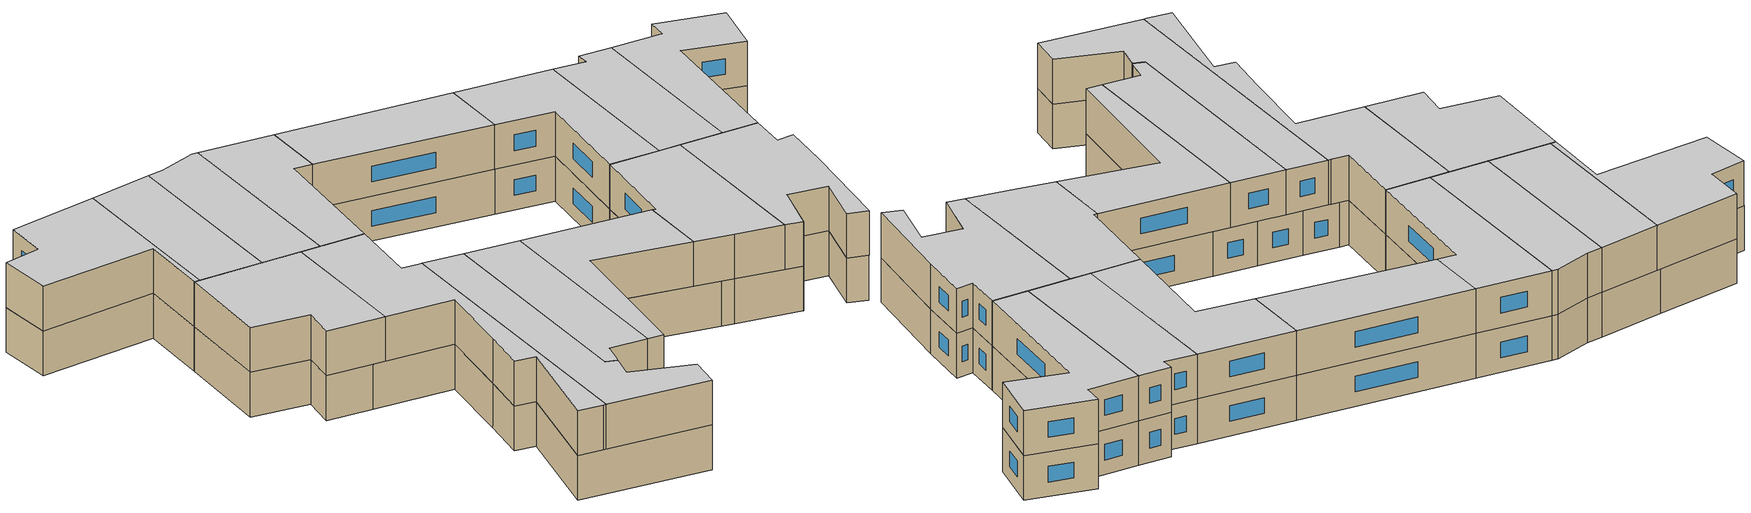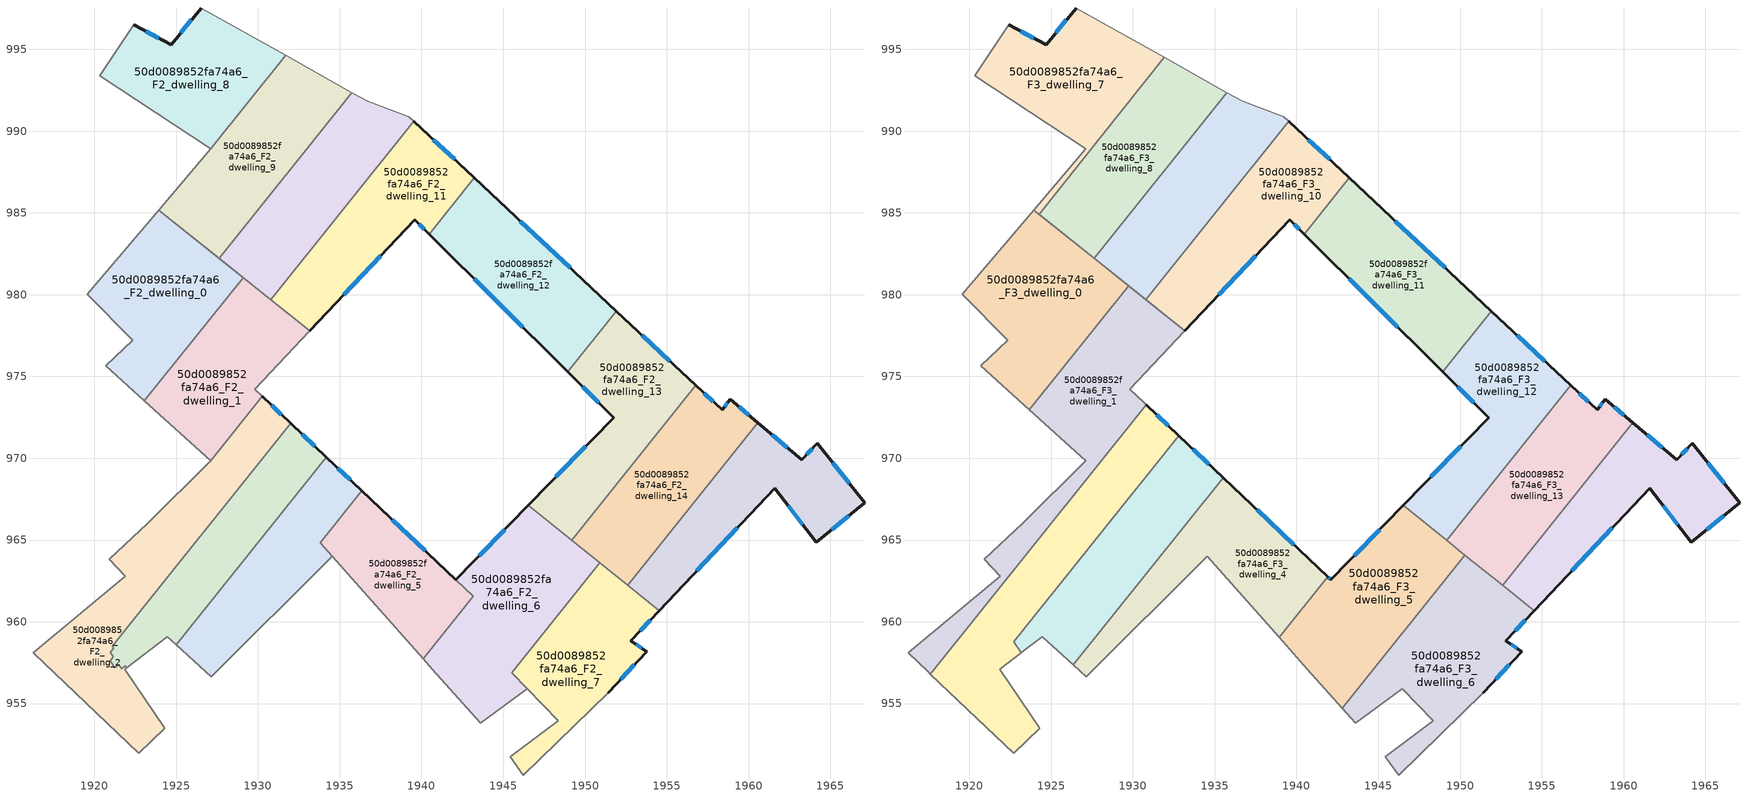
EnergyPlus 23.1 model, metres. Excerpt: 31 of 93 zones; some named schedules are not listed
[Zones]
50d0089852fa74a6_F2_dwelling_0
 floor to 50d0089852fa74a6_F1_dwelling_0 (EU_floor_Construction): 1929.1,981.05 1923.06,973.5 1920.7,975.64 1922.35,977.21 1919.58,980.02 1923.94,985.17 z6
 wall adiabatic (EU_wall_Construction): 1929.1,981.05 1923.94,985.17 1919.58,980.02 1922.35,977.21 1920.7,975.64 1923.06,973.5 z6:9
 wall to 50d0089852fa74a6_F2_dwelling_1 (EU_wall_Construction): 1923.06,973.5 1929.1,981.05 z6:9
50d0089852fa74a6_F2_dwelling_1
 floor to 50d0089852fa74a6_F1_dwelling_1 (EU_floor_Construction): 1933.18,977.79 1929.81,974.21 1930.27,973.78 1927.12,969.84 1923.06,973.5 1929.1,981.05 z6
 wall adiabatic (EU_wall_Construction): 1930.27,973.78 1929.81,974.21 1933.18,977.79 1929.1,981.05 / 1923.06,973.5 1927.12,969.84 z6:9
 wall to 50d0089852fa74a6_F2_dwelling_2 (EU_wall_Construction): 1927.12,969.84 1930.27,973.78 z6:9
 ceiling adiabatic (EU_roof_Construction): 1930.27,973.78 1929.81,974.21 1933.18,977.79 1929.73,980.55 1923.66,972.96 1927.12,969.84 z9
50d0089852fa74a6_F2_dwelling_10
 floor to 50d0089852fa74a6_F1_dwelling_10 (EU_floor_Construction): 1939.23,990.89 1939.53,990.61 1930.8,979.69 1927.64,982.22 1935.75,992.36 1936.72,991.82 z6
 wall adiabatic (EU_wall_Construction): 1939.53,990.61 1939.23,990.89 1936.72,991.82 1935.75,992.36 / 1927.64,982.22 1930.8,979.69 z6:9
 wall to 50d0089852fa74a6_F2_dwelling_11 (EU_wall_Construction): 1930.8,979.69 1939.53,990.61 z6:9
 wall to 50d0089852fa74a6_F2_dwelling_9 (EU_wall_Construction): 1935.75,992.36 1927.64,982.22 z6:9
50d0089852fa74a6_F2_dwelling_11
 floor to 50d0089852fa74a6_F1_dwelling_11 (EU_floor_Construction): 1943.22,987.15 1940.46,983.7 1939.58,984.58 1933.18,977.79 1930.8,979.69 1939.53,990.61 z6
 wall outside (EU_wall_Construction): 1943.22,987.15 1939.53,990.61 / 1933.18,977.79 1939.58,984.58 1940.46,983.7 z6:9
 wall to 50d0089852fa74a6_F2_dwelling_12 (EU_wall_Construction): 1940.46,983.7 1943.22,987.15 z6:9
 wall adiabatic (EU_wall_Construction): 1930.8,979.69 1933.18,977.79 z6:9
 window (EU_Window_Construction): 1942.02,988.27 1940.73,989.48 / 1939.87,984.29 1940.18,983.99 / 1935.26,980 1937.5,982.37 z6.98:8.02
50d0089852fa74a6_F2_dwelling_12
 floor to 50d0089852fa74a6_F1_dwelling_12 (EU_floor_Construction): 1951.92,979 1948.94,975.28 1940.46,983.7 1943.22,987.15 z6
 wall outside (EU_wall_Construction): 1940.46,983.7 1948.94,975.28 / 1951.92,979 1943.22,987.15 z6:9
 wall to 50d0089852fa74a6_F2_dwelling_13 (EU_wall_Construction): 1948.94,975.28 1951.92,979 z6:9
 window (EU_Window_Construction): 1943.22,980.96 1946.18,978.02 / 1949.09,981.65 1946.05,984.5 z6.98:8.02
50d0089852fa74a6_F2_dwelling_13
 floor to 50d0089852fa74a6_F1_dwelling_13 (EU_floor_Construction): 1956.77,974.46 1949.18,964.98 1946.52,967.11 1951.75,972.48 1948.94,975.28 1951.92,979 z6
 wall outside (EU_wall_Construction): 1956.77,974.46 1951.92,979 / 1948.94,975.28 1951.75,972.48 1946.52,967.11 z6:9
 wall to 50d0089852fa74a6_F2_dwelling_14 (EU_wall_Construction): 1949.18,964.98 1956.77,974.46 z6:9
 wall to 50d0089852fa74a6_F2_dwelling_6 (EU_wall_Construction): 1946.52,967.11 1949.18,964.98 z6:9
 window (EU_Window_Construction): 1955.19,975.94 1953.5,977.52 / 1950.05,970.73 1948.22,968.86 / 1949.85,974.37 1950.84,973.39 z6.98:8.02
50d0089852fa74a6_F2_dwelling_14
 floor to 50d0089852fa74a6_F1_dwelling_14 (EU_floor_Construction): 1958.87,973.6 1960.57,972.17 1952.62,962.23 1949.18,964.98 1956.77,974.46 1958.38,972.95 z6
 wall outside (EU_wall_Construction): 1960.57,972.17 1958.87,973.6 1958.38,972.95 1956.77,974.46 z6:9
 wall to 50d0089852fa74a6_F2_dwelling_15 (EU_wall_Construction): 1952.62,962.23 1960.57,972.17 z6:9
 wall to 50d0089852fa74a6_F2_dwelling_7 (EU_wall_Construction): 1950.9,963.6 1952.62,962.23 z6:9
 wall to 50d0089852fa74a6_F2_dwelling_6 (EU_wall_Construction): 1949.18,964.98 1950.9,963.61 z6:9
 window (EU_Window_Construction): 1958.71,973.39 1958.54,973.16 / 1960.02,972.64 1959.42,973.14 / 1957.86,973.44 1957.29,973.97 z6.98:8.02
50d0089852fa74a6_F2_dwelling_15
 floor to 50d0089852fa74a6_F1_dwelling_15 (EU_floor_Construction): 1964.2,970.91 1967.11,967.28 1964.13,964.85 1961.59,968.17 1954.55,960.69 1952.62,962.23 1960.57,972.17 1963.25,969.92 z6
 wall outside (EU_wall_Construction): 1954.55,960.69 1961.59,968.17 1964.13,964.85 1967.11,967.28 1964.2,970.91 1963.25,969.92 1960.57,972.17 z6:9
 wall to 50d0089852fa74a6_F2_dwelling_7 (EU_wall_Construction): 1952.62,962.23 1954.55,960.69 z6:9
 window (EU_Window_Construction): 1962.38,970.65 1961.44,971.44 / 1963.89,970.59 1963.56,970.24 / 1966.16,968.46 1965.14,969.73 / 1965.1,965.64 1966.14,966.49 / 1962.41,967.09 1963.3,965.93 / 1956.84,963.12 1959.3,965.74 z6.98:8.02
50d0089852fa74a6_F2_dwelling_2
 floor to 50d0089852fa74a6_F1_dwelling_2 (EU_floor_Construction): 1932,972.13 1921.09,958.5 1921.18,958.37 1920.99,958.13 1921.16,957.87 1920.97,957.62 1921.26,957.19 1921.5,957.37 1921.67,957.12 1921.9,957.31 1921.99,957.18 1921.87,957.09 1924.31,953.48 1922.7,951.95 1916.26,958.1 1921.9,962.78 1920.91,963.82 1923.25,966.02 1927.12,969.84 1930.27,973.78 z6
 wall outside (EU_wall_Construction): 1932,972.13 1930.27,973.78 z6:9
 wall adiabatic (EU_wall_Construction): 1927.12,969.84 1923.25,966.02 1920.91,963.82 1921.9,962.78 1916.26,958.1 1922.7,951.95 1924.31,953.48 1921.87,957.09 1921.99,957.18 z6:9
 wall to 50d0089852fa74a6_F2_dwelling_3 (EU_wall_Construction): 1921.99,957.18 1921.9,957.31 1921.67,957.12 1921.5,957.37 1921.26,957.19 1920.97,957.62 1921.16,957.87 1920.99,958.13 1921.18,958.37 1921.09,958.5 1932,972.13 z6:9
 window (EU_Window_Construction): 1931.44,972.67 1930.83,973.24 z6.98:8.02
50d0089852fa74a6_F2_dwelling_3
 floor to 50d0089852fa74a6_F1_dwelling_3 (EU_floor_Construction): 1934.19,970.06 1925.01,958.59 1924.45,959.09 1921.99,957.18 1921.9,957.31 1921.67,957.12 1921.5,957.37 1921.26,957.19 1920.97,957.62 1921.16,957.87 1920.99,958.13 1921.18,958.37 1921.09,958.5 1932,972.13 z6
 wall outside (EU_wall_Construction): 1934.19,970.06 1932,972.13 z6:9
 wall adiabatic (EU_wall_Construction): 1921.99,957.18 1924.45,959.09 1925.01,958.59 z6:9
 wall to 50d0089852fa74a6_F2_dwelling_4 (EU_wall_Construction): 1925.01,958.59 1934.19,970.06 z6:9
 window (EU_Window_Construction): 1933.48,970.74 1932.71,971.46 z6.98:8.02
50d0089852fa74a6_F2_dwelling_4
 floor to 50d0089852fa74a6_F1_dwelling_4 (EU_floor_Construction): 1936.35,968.02 1933.81,964.84 1934.55,964.01 1927.16,956.65 1925.01,958.59 1934.19,970.06 z6
 wall outside (EU_wall_Construction): 1936.35,968.02 1934.19,970.06 z6:9
 wall adiabatic (EU_wall_Construction): 1925.01,958.59 1927.16,956.65 1934.55,964.01 1933.81,964.84 z6:9
 wall to 50d0089852fa74a6_F2_dwelling_5 (EU_wall_Construction): 1933.81,964.84 1936.35,968.02 z6:9
 window (EU_Window_Construction): 1935.65,968.68 1934.89,969.4 z6.98:8.02
50d0089852fa74a6_F2_dwelling_5
 floor to 50d0089852fa74a6_F1_dwelling_5 (EU_floor_Construction): 1943.15,961.57 1940.1,957.75 1933.81,964.84 1936.35,968.01 z6
 wall outside (EU_wall_Construction): 1942.1,962.57 1936.35,968.01 z6:9
 wall adiabatic (EU_wall_Construction): 1933.81,964.84 1940.1,957.75 z6:9
 wall to 50d0089852fa74a6_F2_dwelling_6 (EU_wall_Construction): 1940.1,957.75 1943.15,961.57 / 1943.16,961.57 1942.1,962.57 z6:9
 window (EU_Window_Construction): 1940.23,964.34 1938.22,966.24 z6.98:8.02
50d0089852fa74a6_F2_dwelling_6
 floor to 50d0089852fa74a6_F1_dwelling_6 (EU_floor_Construction): 1950.9,963.61 1945.51,956.87 1946.46,955.9 1943.6,953.81 1940.67,957.1 1940.1,957.75 1943.16,961.57 1942.1,962.57 1946.52,967.11 z6
 wall outside (EU_wall_Construction): 1946.52,967.11 1942.1,962.57 z6:9
 wall adiabatic (EU_wall_Construction): 1940.1,957.75 1940.67,957.1 1943.6,953.81 1946.46,955.9 1945.51,956.87 z6:9
 wall to 50d0089852fa74a6_F2_dwelling_7 (EU_wall_Construction): 1945.51,956.87 1950.9,963.61 z6:9
 window (EU_Window_Construction): 1945.08,965.63 1943.54,964.05 z6.98:8.02
50d0089852fa74a6_F2_dwelling_7
 floor to 50d0089852fa74a6_F1_dwelling_7 (EU_floor_Construction): 1954.55,960.69 1952.81,958.84 1953.78,958.18 1951.42,955.66 1946.24,950.63 1945.44,951.74 1948.37,953.94 1945.51,956.87 1950.9,963.61 z6
 wall outside (EU_wall_Construction): 1951.42,955.66 1953.78,958.18 1952.81,958.84 1954.55,960.69 z6:9
 wall adiabatic (EU_wall_Construction): 1945.51,956.87 1948.37,953.94 1945.44,951.74 1946.24,950.63 1951.42,955.66 z6:9
 window (EU_Window_Construction): 1953.37,959.44 1953.98,960.09 / 1953.46,958.4 1953.12,958.63 / 1952.19,956.48 1953.01,957.36 z6.98:8.02
50d0089852fa74a6_F2_dwelling_8
 floor to 50d0089852fa74a6_F1_dwelling_8 (EU_floor_Construction): 1931.69,994.64 1927.11,988.91 1920.34,993.38 1922.41,996.5 1924.69,995.28 1926.53,997.53 z6
 wall outside (EU_wall_Construction): 1926.53,997.53 1924.69,995.28 1922.41,996.5 z6:9
 wall adiabatic (EU_wall_Construction): 1931.69,994.64 1926.53,997.53 / 1922.41,996.5 1920.34,993.38 1927.11,988.91 z6:9
 wall to 50d0089852fa74a6_F2_dwelling_9 (EU_wall_Construction): 1927.11,988.91 1931.69,994.64 z6:9
 window (EU_Window_Construction): 1925.93,996.8 1925.29,996.01 / 1923.95,995.68 1923.15,996.1 z6.98:8.02
50d0089852fa74a6_F2_dwelling_9
 floor to 50d0089852fa74a6_F1_dwelling_9 (EU_floor_Construction): 1935.75,992.36 1927.64,982.22 1923.94,985.17 1927.11,988.91 1931.69,994.64 z6
 wall adiabatic (EU_wall_Construction): 1935.75,992.36 1931.69,994.64 / 1927.11,988.91 1923.94,985.17 1927.64,982.22 z6:9
50d0089852fa74a6_F3_dwelling_0
 floor to 50d0089852fa74a6_F2_dwelling_0 (EU_floor_Construction): 1929.1,981.05 1923.06,973.51 1920.7,975.64 1922.35,977.21 1919.58,980.02 1923.95,985.17 z9
 floor to 50d0089852fa74a6_F2_dwelling_1 (EU_floor_Construction): 1929.73,980.55 1923.66,972.96 1923.06,973.51 1929.1,981.05 z9
 wall adiabatic (EU_wall_Construction): 1929.73,980.55 1923.95,985.17 1919.58,980.02 1922.35,977.21 1920.7,975.64 1923.66,972.96 z9:12
 wall to 50d0089852fa74a6_F3_dwelling_1 (EU_wall_Construction): 1923.66,972.96 1929.73,980.55 z9:12
 ceiling to 50d0089852fa74a6_F4_dwelling_0 (EU_floor_Construction): 1923.66,972.96 1929.73,980.55 1923.95,985.17 1919.58,980.02 1922.35,977.21 1920.7,975.64 z12
50d0089852fa74a6_F3_dwelling_1
 floor to 50d0089852fa74a6_F2_dwelling_2 (EU_floor_Construction): 1930.74,973.33 1930.8,973.27 1917.62,956.8 1917.48,956.94 1916.26,958.1 1921.9,962.78 1920.91,963.82 1923.25,966.02 1927.12,969.84 1930.27,973.78 z9
 floor adiabatic (EU_floor_Construction): 1933.18,977.79 1929.81,974.21 1930.66,973.41 1930.74,973.33 1930.27,973.78 1927.12,969.84 1923.66,972.96 1929.73,980.55 z9
 wall adiabatic (EU_wall_Construction): 1923.66,972.96 1927.12,969.84 1923.25,966.02 1920.91,963.82 1921.9,962.78 1916.26,958.1 1917.48,956.94 1917.62,956.8 / 1930.8,973.27 1930.66,973.41 1929.81,974.21 1933.18,977.79 1929.73,980.55 z9:12
 wall to 50d0089852fa74a6_F3_dwelling_2 (EU_wall_Construction): 1917.62,956.8 1930.8,973.27 z9:12
 ceiling to 50d0089852fa74a6_F4_dwelling_1 (EU_floor_Construction): 1921.9,962.78 1916.26,958.1 1917.48,956.94 1917.62,956.8 1930.8,973.27 1930.66,973.41 1929.81,974.21 1933.18,977.79 1929.73,980.55 1923.66,972.96 1927.12,969.84 1923.25,966.02 1920.91,963.82 z12
50d0089852fa74a6_F3_dwelling_10
 floor to 50d0089852fa74a6_F2_dwelling_11 (EU_floor_Construction): 1943.22,987.15 1940.46,983.7 1939.58,984.58 1933.18,977.79 1930.8,979.69 1939.53,990.61 z9
 wall outside (EU_wall_Construction): 1943.22,987.15 1939.53,990.61 / 1933.18,977.79 1939.58,984.58 1940.46,983.7 z9:12
 wall to 50d0089852fa74a6_F3_dwelling_9 (EU_wall_Construction): 1939.53,990.61 1930.8,979.69 z9:12
 wall to 50d0089852fa74a6_F3_dwelling_11 (EU_wall_Construction): 1940.46,983.7 1943.22,987.15 z9:12
 wall adiabatic (EU_wall_Construction): 1930.8,979.69 1933.18,977.79 z9:12
 window (EU_Window_Construction): 1942.02,988.27 1940.73,989.48 / 1939.87,984.29 1940.18,983.99 / 1935.26,980 1937.5,982.37 z9.98:11.02
 ceiling to 50d0089852fa74a6_F4_dwelling_10 (EU_floor_Construction): 1940.46,983.7 1943.22,987.15 1939.53,990.61 1930.8,979.69 1933.18,977.79 1939.58,984.58 z12
50d0089852fa74a6_F3_dwelling_11
 floor to 50d0089852fa74a6_F2_dwelling_12 (EU_floor_Construction): 1951.92,979 1948.94,975.28 1940.46,983.7 1943.22,987.15 z9
 wall outside (EU_wall_Construction): 1940.46,983.7 1948.94,975.28 / 1951.92,979 1943.22,987.15 z9:12
 wall to 50d0089852fa74a6_F3_dwelling_12 (EU_wall_Construction): 1948.94,975.28 1951.92,979 z9:12
 window (EU_Window_Construction): 1943.22,980.96 1946.18,978.02 / 1949.09,981.65 1946.05,984.5 z9.98:11.02
 ceiling to 50d0089852fa74a6_F4_dwelling_11 (EU_floor_Construction): 1948.94,975.28 1951.92,979 1943.22,987.15 1940.46,983.7 z12
50d0089852fa74a6_F3_dwelling_12
 floor to 50d0089852fa74a6_F2_dwelling_13 (EU_floor_Construction): 1956.77,974.46 1949.18,964.98 1946.52,967.11 1951.75,972.48 1948.94,975.28 1951.92,979 z9
 wall outside (EU_wall_Construction): 1956.77,974.46 1951.92,979 / 1948.94,975.28 1951.75,972.48 1946.52,967.11 z9:12
 wall to 50d0089852fa74a6_F3_dwelling_13 (EU_wall_Construction): 1949.18,964.98 1956.77,974.46 z9:12
 wall to 50d0089852fa74a6_F3_dwelling_5 (EU_wall_Construction): 1946.52,967.11 1949.18,964.98 z9:12
 window (EU_Window_Construction): 1955.19,975.94 1953.5,977.52 / 1950.05,970.73 1948.22,968.86 / 1949.85,974.37 1950.84,973.39 z9.98:11.02
 ceiling to 50d0089852fa74a6_F4_dwelling_12 (EU_floor_Construction): 1949.18,964.98 1956.77,974.46 1951.92,979 1948.94,975.28 1951.75,972.48 1946.52,967.11 z12
50d0089852fa74a6_F3_dwelling_13
 floor to 50d0089852fa74a6_F2_dwelling_14 (EU_floor_Construction): 1958.87,973.6 1960.57,972.17 1952.62,962.23 1949.18,964.98 1956.77,974.46 1958.38,972.95 z9
 wall outside (EU_wall_Construction): 1960.57,972.17 1958.87,973.6 1958.38,972.95 1956.77,974.46 z9:12
 wall to 50d0089852fa74a6_F3_dwelling_14 (EU_wall_Construction): 1952.62,962.23 1960.57,972.17 z9:12
 wall to 50d0089852fa74a6_F3_dwelling_6 (EU_wall_Construction): 1950.3,964.08 1952.62,962.23 z9:12
 wall to 50d0089852fa74a6_F3_dwelling_5 (EU_wall_Construction): 1949.18,964.98 1950.31,964.08 z9:12
 window (EU_Window_Construction): 1958.71,973.39 1958.54,973.16 / 1960.02,972.64 1959.42,973.14 / 1957.86,973.44 1957.29,973.97 z9.98:11.02
 ceiling to 50d0089852fa74a6_F4_dwelling_13 (EU_floor_Construction): 1952.62,962.23 1960.57,972.17 1958.87,973.6 1958.38,972.95 1956.77,974.46 1949.18,964.98 z12
50d0089852fa74a6_F3_dwelling_14
 floor to 50d0089852fa74a6_F2_dwelling_15 (EU_floor_Construction): 1964.2,970.91 1967.11,967.28 1964.13,964.85 1961.59,968.17 1954.55,960.69 1952.62,962.23 1960.57,972.17 1963.25,969.92 z9
 wall outside (EU_wall_Construction): 1954.55,960.69 1961.59,968.17 1964.13,964.85 1967.11,967.28 1964.2,970.91 1963.25,969.92 1960.57,972.17 z9:12
 wall to 50d0089852fa74a6_F3_dwelling_6 (EU_wall_Construction): 1952.62,962.23 1954.55,960.69 z9:12
 window (EU_Window_Construction): 1962.38,970.65 1961.44,971.44 / 1963.89,970.59 1963.56,970.24 / 1966.16,968.46 1965.15,969.73 / 1965.1,965.64 1966.14,966.49 / 1962.41,967.09 1963.3,965.93 / 1956.84,963.12 1959.3,965.74 z9.98:11.02
 ceiling to 50d0089852fa74a6_F4_dwelling_14 (EU_floor_Construction): 1964.13,964.85 1967.11,967.28 1964.2,970.91 1963.25,969.92 1960.57,972.17 1952.62,962.23 1954.55,960.69 1961.59,968.17 z12
50d0089852fa74a6_F3_dwelling_2
 floor to 50d0089852fa74a6_F2_dwelling_2 (EU_floor_Construction): 1932,972.13 1921.09,958.5 1921.18,958.37 1920.99,958.13 1921.16,957.87 1920.97,957.62 1921.26,957.19 1921.5,957.37 1921.67,957.12 1921.9,957.31 1921.99,957.18 1921.87,957.09 1924.31,953.48 1922.7,951.95 1917.62,956.8 1930.8,973.27 z9
 floor to 50d0089852fa74a6_F2_dwelling_3 (EU_floor_Construction): 1932.81,971.37 1922.73,958.77 1923.18,958.11 1921.99,957.18 1921.9,957.31 1921.67,957.12 1921.5,957.37 1921.26,957.19 1920.97,957.62 1921.16,957.87 1920.99,958.13 1921.18,958.37 1921.09,958.5 1932,972.13 z9
 wall outside (EU_wall_Construction): 1932.81,971.37 1930.8,973.27 z9:12
 wall adiabatic (EU_wall_Construction): 1917.62,956.8 1922.7,951.95 1924.31,953.48 1921.87,957.09 1923.18,958.11 z9:12
 wall to 50d0089852fa74a6_F3_dwelling_3 (EU_wall_Construction): 1923.18,958.11 1922.73,958.77 1932.81,971.37 z9:12
 window (EU_Window_Construction): 1932.16,971.99 1931.46,972.65 z9.98:11.02
 ceiling to 50d0089852fa74a6_F4_dwelling_2 (EU_floor_Construction): 1924.31,953.48 1921.87,957.09 1923.18,958.11 1922.73,958.77 1932.81,971.37 1930.8,973.27 1917.62,956.8 1922.7,951.95 z12
50d0089852fa74a6_F3_dwelling_3
 floor to 50d0089852fa74a6_F2_dwelling_3 (EU_floor_Construction): 1934.19,970.06 1925.01,958.59 1924.45,959.09 1923.18,958.11 1922.73,958.77 1932.81,971.37 z9
 floor to 50d0089852fa74a6_F2_dwelling_4 (EU_floor_Construction): 1935.52,968.8 1926.36,957.37 1925.01,958.59 1934.19,970.06 z9
 wall outside (EU_wall_Construction): 1935.52,968.8 1932.81,971.37 z9:12
 wall adiabatic (EU_wall_Construction): 1923.18,958.11 1923.37,958.25 1924.45,959.09 1926.36,957.37 z9:12
 wall to 50d0089852fa74a6_F3_dwelling_4 (EU_wall_Construction): 1926.36,957.37 1935.52,968.8 z9:12
 window (EU_Window_Construction): 1934.64,969.64 1933.69,970.54 z9.98:11.02
 ceiling to 50d0089852fa74a6_F4_dwelling_3 (EU_floor_Construction): 1926.36,957.37 1935.52,968.8 1932.81,971.37 1922.73,958.77 1923.18,958.11 1923.37,958.25 1924.45,959.09 z12
50d0089852fa74a6_F3_dwelling_4
 floor to 50d0089852fa74a6_F2_dwelling_4 (EU_floor_Construction): 1936.35,968.02 1933.81,964.84 1934.55,964.01 1927.16,956.65 1926.36,957.37 1935.52,968.8 z9
 floor to 50d0089852fa74a6_F2_dwelling_5 (EU_floor_Construction): 1941.9,962.75 1938.94,959.06 1933.81,964.84 1936.35,968.01 z9
 wall outside (EU_wall_Construction): 1941.9,962.76 1935.52,968.8 z9:12
 wall to 50d0089852fa74a6_F3_dwelling_5 (EU_wall_Construction): 1938.94,959.06 1941.9,962.76 z9:12
 wall adiabatic (EU_wall_Construction): 1926.36,957.37 1927.16,956.65 1934.55,964.01 1938.94,959.06 z9:12
 window (EU_Window_Construction): 1939.83,964.72 1937.59,966.84 z9.98:11.02
 ceiling to 50d0089852fa74a6_F4_dwelling_4 (EU_floor_Construction): 1938.94,959.06 1941.9,962.76 1935.52,968.8 1926.36,957.37 1927.16,956.65 1934.55,964.01 z12
50d0089852fa74a6_F3_dwelling_5
 floor to 50d0089852fa74a6_F2_dwelling_5 (EU_floor_Construction): 1943.15,961.57 1940.1,957.75 1938.94,959.06 1941.9,962.75 z9
 floor to 50d0089852fa74a6_F2_dwelling_6 (EU_floor_Construction): 1950.3,964.08 1942.8,954.71 1940.67,957.1 1940.1,957.75 1943.16,961.57 1942.1,962.57 1946.52,967.11 z9
 wall outside (EU_wall_Construction): 1946.52,967.11 1942.1,962.57 1941.9,962.76 z9:12
 wall to 50d0089852fa74a6_F3_dwelling_6 (EU_wall_Construction): 1942.8,954.71 1950.31,964.08 z9:12
 wall adiabatic (EU_wall_Construction): 1938.94,959.06 1940.67,957.1 1942.8,954.71 z9:12
 window (EU_Window_Construction): 1942.03,962.63 1941.97,962.7 / 1945.08,965.63 1943.54,964.05 z9.98:11.02
 ceiling to 50d0089852fa74a6_F4_dwelling_5 (EU_floor_Construction): 1942.8,954.71 1950.31,964.08 1946.52,967.11 1942.1,962.57 1941.9,962.76 1938.94,959.06 1940.67,957.1 z12
50d0089852fa74a6_F3_dwelling_6
 floor outside (EU_floor_Construction): 1946.46,955.9 1943.6,953.81 1942.94,954.56 1943.6,953.81 z9
 floor to 50d0089852fa74a6_F2_dwelling_6 (EU_floor_Construction): 1950.9,963.61 1945.51,956.87 1946.46,955.9 1943.6,953.81 1942.94,954.56 1942.8,954.71 1950.3,964.08 z9
 floor to 50d0089852fa74a6_F2_dwelling_7 (EU_floor_Construction): 1954.55,960.69 1952.81,958.84 1953.78,958.18 1951.42,955.66 1946.24,950.63 1945.44,951.74 1948.37,953.94 1945.51,956.87 1950.9,963.61 z9
 wall outside (EU_wall_Construction): 1951.42,955.66 1953.78,958.18 1952.81,958.84 1954.55,960.69 z9:12
 wall adiabatic (EU_wall_Construction): 1942.8,954.71 1943.6,953.81 1946.46,955.9 1948.37,953.94 1945.44,951.74 1946.24,950.63 1951.42,955.66 z9:12
 window (EU_Window_Construction): 1953.37,959.44 1953.98,960.09 / 1953.46,958.4 1953.13,958.63 / 1952.19,956.48 1953.01,957.36 z9.98:11.02
 ceiling to 50d0089852fa74a6_F4_dwelling_6 (EU_floor_Construction): 1951.42,955.66 1953.78,958.18 1952.81,958.84 1954.55,960.69 1950.31,964.08 1942.8,954.71 1943.6,953.81 1946.46,955.9 1948.37,953.94 1945.44,951.74 1946.24,950.63 z12
50d0089852fa74a6_F3_dwelling_7
 floor to 50d0089852fa74a6_F2_dwelling_8 (EU_floor_Construction): 1931.69,994.64 1927.11,988.91 1920.34,993.38 1922.41,996.5 1924.69,995.28 1926.53,997.53 z9
 floor to 50d0089852fa74a6_F2_dwelling_9 (EU_floor_Construction): 1931.93,994.5 1924.26,984.92 1923.95,985.17 1927.11,988.91 1931.69,994.64 z9
 wall outside (EU_wall_Construction): 1926.53,997.53 1924.69,995.28 1922.41,996.5 z9:12
 wall adiabatic (EU_wall_Construction): 1922.41,996.5 1920.34,993.38 1927.11,988.91 1923.95,985.17 1924.26,984.92 / 1931.93,994.5 1926.53,997.53 z9:12
 wall to 50d0089852fa74a6_F3_dwelling_8 (EU_wall_Construction): 1924.26,984.92 1931.93,994.5 z9:12
 window (EU_Window_Construction): 1923.95,995.68 1923.15,996.1 / 1925.93,996.8 1925.29,996.01 z9.98:11.02
 ceiling to 50d0089852fa74a6_F4_dwelling_7 (EU_floor_Construction): 1927.11,988.91 1923.95,985.17 1924.26,984.92 1931.93,994.5 1926.53,997.53 1924.69,995.28 1922.41,996.5 1920.34,993.38 z12
50d0089852fa74a6_F3_dwelling_8
 floor to 50d0089852fa74a6_F2_dwelling_9 (EU_floor_Construction): 1935.75,992.36 1927.64,982.22 1924.26,984.92 1931.93,994.5 z9
 wall to 50d0089852fa74a6_F3_dwelling_9 (EU_wall_Construction): 1927.64,982.22 1935.75,992.36 z9:12
 wall adiabatic (EU_wall_Construction): 1924.26,984.92 1927.64,982.22 / 1935.75,992.36 1931.93,994.5 z9:12
 ceiling to 50d0089852fa74a6_F4_dwelling_8 (EU_floor_Construction): 1927.64,982.22 1935.75,992.36 1931.93,994.5 1924.26,984.92 z12
50d0089852fa74a6_F3_dwelling_9
 floor to 50d0089852fa74a6_F2_dwelling_10 (EU_floor_Construction): 1939.23,990.89 1939.53,990.61 1930.8,979.69 1927.64,982.22 1935.75,992.36 1936.72,991.82 z9
 wall adiabatic (EU_wall_Construction): 1939.53,990.61 1939.23,990.89 1936.72,991.82 1935.75,992.36 / 1927.64,982.22 1930.8,979.69 z9:12
 ceiling to 50d0089852fa74a6_F4_dwelling_9 (EU_floor_Construction): 1930.8,979.69 1939.53,990.61 1939.23,990.89 1936.72,991.82 1935.75,992.36 1927.64,982.22 z12
[Building]
EU S2 Campaign: North Axis=0; Terrain=City; Solar Distribution=FullExterior
[Site:Location]
Bologna: Latitude=44.5; Longitude=11.25; Time Zone=1; Elevation=37
[SizingPeriod:WeatherFileDays]
AnnualSizingPeriod: Begin Month=1; Begin Day of Month=1; End Month=12; End Day of Month=31; Day of Week for Start Day=Monday; Use Weather File Daylight Saving Period=No; Use Weather File Rain and Snow Indicators=No
[MATERIAL]
EU_InternalMass_Material: Roughness=MediumRough; Thickness=0.1; Conductivity=1; Density=1800; Specific Heat=900; Thermal Absorptance=0.9; Solar Absorptance=0.7; Visible Absorptance=0.7
[MATERIAL:NOMASS] Roughness=MediumRough; Thermal Absorptance=0.9; Solar Absorptance=0.7; Visible Absorptance=0.7
Name | Thermal Resistance
EU_wall_NoMass | 0.905828
EU_roof_NoMass | 0.37593
EU_floor_NoMass | 0.67114
[WINDOWMATERIAL:SIMPLEGLAZINGSYSTEM]
EU_Window_SimpleGlazing: UFactor=4.52486; Solar Heat Gain Coefficient=0.85; Visible Transmittance=0.85
[CONSTRUCTION]
EU_wall_Construction: EU_wall_NoMass
EU_roof_Construction: EU_roof_NoMass
EU_floor_Construction: EU_floor_NoMass
EU_Window_Construction: EU_Window_SimpleGlazing
EU_InternalMass_Construction: EU_InternalMass_Material
[ZONE] Type=1; Multiplier=1; Ceiling Height=autocalculate; Floor Area=autocalculate; Part of Total Floor Area=Yes
Name | Volume
50d0089852fa74a6_F2_dwelling_0 | 163.77
50d0089852fa74a6_F3_dwelling_0 | 187.192
50d0089852fa74a6_F2_dwelling_1 | 154.453
50d0089852fa74a6_F3_dwelling_1 | 199.844
50d0089852fa74a6_F2_dwelling_10 | 163.766
50d0089852fa74a6_F3_dwelling_10 | 163.772
50d0089852fa74a6_F2_dwelling_11 | 163.767
50d0089852fa74a6_F3_dwelling_11; 50d0089852fa74a6_F2_dwelling_13 | 163.786
50d0089852fa74a6_F2_dwelling_12 | 163.762
50d0089852fa74a6_F3_dwelling_12 | 163.775
50d0089852fa74a6_F3_dwelling_13 | 163.787
50d0089852fa74a6_F2_dwelling_14 | 163.757
50d0089852fa74a6_F3_dwelling_14 | 163.774
50d0089852fa74a6_F2_dwelling_15; 50d0089852fa74a6_F3_dwelling_9 | 163.783
50d0089852fa74a6_F2_dwelling_2 | 219.59
50d0089852fa74a6_F3_dwelling_2 | 213.652
50d0089852fa74a6_F2_dwelling_3 | 150.801
50d0089852fa74a6_F3_dwelling_3 | 168.114
50d0089852fa74a6_F2_dwelling_4 | 146.559
50d0089852fa74a6_F3_dwelling_4 | 167.033
50d0089852fa74a6_F2_dwelling_5 | 125.452
50d0089852fa74a6_F3_dwelling_5 | 187.198
50d0089852fa74a6_F2_dwelling_6 | 199.311
50d0089852fa74a6_F3_dwelling_6 | 187.161
50d0089852fa74a6_F2_dwelling_7 | 150.117
50d0089852fa74a6_F3_dwelling_7 | 163.799
50d0089852fa74a6_F2_dwelling_8 | 152.908
50d0089852fa74a6_F3_dwelling_8 | 163.751
50d0089852fa74a6_F2_dwelling_9 | 174.645
[INTERNALMASS] Construction=EU_InternalMass_Construction
Name | Zone or ZoneList | Surface Area
50d0089852fa74a6_F2_dwelling_0_EU_InternalMass | 50d0089852fa74a6_F2_dwelling_0 | 54.5895
50d0089852fa74a6_F2_dwelling_1_EU_InternalMass | 50d0089852fa74a6_F2_dwelling_1 | 51.4846
50d0089852fa74a6_F2_dwelling_2_EU_InternalMass | 50d0089852fa74a6_F2_dwelling_2 | 73.2002
50d0089852fa74a6_F2_dwelling_3_EU_InternalMass | 50d0089852fa74a6_F2_dwelling_3 | 50.2555
50d0089852fa74a6_F2_dwelling_4_EU_InternalMass | 50d0089852fa74a6_F2_dwelling_4 | 48.8643
50d0089852fa74a6_F2_dwelling_5_EU_InternalMass | 50d0089852fa74a6_F2_dwelling_5 | 41.8482
50d0089852fa74a6_F2_dwelling_6_EU_InternalMass | 50d0089852fa74a6_F2_dwelling_6 | 66.445
50d0089852fa74a6_F2_dwelling_7_EU_InternalMass | 50d0089852fa74a6_F2_dwelling_7 | 50.0405
50d0089852fa74a6_F2_dwelling_8_EU_InternalMass | 50d0089852fa74a6_F2_dwelling_8 | 50.9697
50d0089852fa74a6_F2_dwelling_9_EU_InternalMass | 50d0089852fa74a6_F2_dwelling_9 | 58.2157
50d0089852fa74a6_F2_dwelling_10_EU_InternalMass | 50d0089852fa74a6_F2_dwelling_10 | 54.5885
50d0089852fa74a6_F2_dwelling_11_EU_InternalMass | 50d0089852fa74a6_F2_dwelling_11 | 54.5887
50d0089852fa74a6_F2_dwelling_12_EU_InternalMass | 50d0089852fa74a6_F2_dwelling_12 | 54.5876
50d0089852fa74a6_F2_dwelling_13_EU_InternalMass | 50d0089852fa74a6_F2_dwelling_13 | 54.5953
50d0089852fa74a6_F2_dwelling_14_EU_InternalMass | 50d0089852fa74a6_F2_dwelling_14 | 54.5854
50d0089852fa74a6_F2_dwelling_15_EU_InternalMass | 50d0089852fa74a6_F2_dwelling_15 | 54.5949
50d0089852fa74a6_F3_dwelling_0_EU_InternalMass | 50d0089852fa74a6_F3_dwelling_0 | 62.389
50d0089852fa74a6_F3_dwelling_1_EU_InternalMass | 50d0089852fa74a6_F3_dwelling_1 | 66.6082
50d0089852fa74a6_F3_dwelling_2_EU_InternalMass | 50d0089852fa74a6_F3_dwelling_2 | 71.2212
50d0089852fa74a6_F3_dwelling_3_EU_InternalMass | 50d0089852fa74a6_F3_dwelling_3 | 56.0347
50d0089852fa74a6_F3_dwelling_4_EU_InternalMass | 50d0089852fa74a6_F3_dwelling_4 | 55.6842
50d0089852fa74a6_F3_dwelling_5_EU_InternalMass | 50d0089852fa74a6_F3_dwelling_5 | 62.3958
50d0089852fa74a6_F3_dwelling_6_EU_InternalMass | 50d0089852fa74a6_F3_dwelling_6 | 62.3866
50d0089852fa74a6_F3_dwelling_7_EU_InternalMass | 50d0089852fa74a6_F3_dwelling_7 | 54.5908
50d0089852fa74a6_F3_dwelling_8_EU_InternalMass | 50d0089852fa74a6_F3_dwelling_8 | 54.5937
50d0089852fa74a6_F3_dwelling_9_EU_InternalMass | 50d0089852fa74a6_F3_dwelling_9 | 54.5885
50d0089852fa74a6_F3_dwelling_10_EU_InternalMass | 50d0089852fa74a6_F3_dwelling_10 | 54.5887
50d0089852fa74a6_F3_dwelling_11_EU_InternalMass | 50d0089852fa74a6_F3_dwelling_11 | 54.5876
50d0089852fa74a6_F3_dwelling_12_EU_InternalMass | 50d0089852fa74a6_F3_dwelling_12 | 54.5953
50d0089852fa74a6_F3_dwelling_13_EU_InternalMass | 50d0089852fa74a6_F3_dwelling_13 | 54.5854
50d0089852fa74a6_F3_dwelling_14_EU_InternalMass | 50d0089852fa74a6_F3_dwelling_14 | 54.5949
[OTHEREQUIPMENT] Fuel Type=Electricity; Design Level Calculation Method=Watts/Area; Power per Zone Floor Area=1; Fraction Latent=0; Fraction Radiant=0; Fraction Lost=0; Carbon Dioxide Generation Rate=0; EndUse Subcategory=EU_Step8_InternalGains
Name | Zone or ZoneList or Space or SpaceList | Schedule
EU_Step8_InternalGain_50d0089852fa74a6_F2_dwelling_0_f000 | 50d0089852fa74a6_F2_dwelling_0 | EU_Step8_GainSchedule_50d0089852fa74a6_F2_dwelling_0_f000
EU_Step8_InternalGain_50d0089852fa74a6_F2_dwelling_1_f000 | 50d0089852fa74a6_F2_dwelling_1 | EU_Step8_GainSchedule_50d0089852fa74a6_F2_dwelling_1_f000
EU_Step8_InternalGain_50d0089852fa74a6_F2_dwelling_2_f000 | 50d0089852fa74a6_F2_dwelling_2 | EU_Step8_GainSchedule_50d0089852fa74a6_F2_dwelling_2_f000
EU_Step8_InternalGain_50d0089852fa74a6_F2_dwelling_3_f000 | 50d0089852fa74a6_F2_dwelling_3 | EU_Step8_GainSchedule_50d0089852fa74a6_F2_dwelling_3_f000
EU_Step8_InternalGain_50d0089852fa74a6_F2_dwelling_4_f000 | 50d0089852fa74a6_F2_dwelling_4 | EU_Step8_GainSchedule_50d0089852fa74a6_F2_dwelling_4_f000
EU_Step8_InternalGain_50d0089852fa74a6_F2_dwelling_5_f000 | 50d0089852fa74a6_F2_dwelling_5 | EU_Step8_GainSchedule_50d0089852fa74a6_F2_dwelling_5_f000
EU_Step8_InternalGain_50d0089852fa74a6_F2_dwelling_6_f000 | 50d0089852fa74a6_F2_dwelling_6 | EU_Step8_GainSchedule_50d0089852fa74a6_F2_dwelling_6_f000
EU_Step8_InternalGain_50d0089852fa74a6_F2_dwelling_7_f000 | 50d0089852fa74a6_F2_dwelling_7 | EU_Step8_GainSchedule_50d0089852fa74a6_F2_dwelling_7_f000
EU_Step8_InternalGain_50d0089852fa74a6_F2_dwelling_8_f000 | 50d0089852fa74a6_F2_dwelling_8 | EU_Step8_GainSchedule_50d0089852fa74a6_F2_dwelling_8_f000
EU_Step8_InternalGain_50d0089852fa74a6_F2_dwelling_9_f000 | 50d0089852fa74a6_F2_dwelling_9 | EU_Step8_GainSchedule_50d0089852fa74a6_F2_dwelling_9_f000
EU_Step8_InternalGain_50d0089852fa74a6_F2_dwelling_10_f000 | 50d0089852fa74a6_F2_dwelling_10 | EU_Step8_GainSchedule_50d0089852fa74a6_F2_dwelling_10_f000
EU_Step8_InternalGain_50d0089852fa74a6_F2_dwelling_11_f000 | 50d0089852fa74a6_F2_dwelling_11 | EU_Step8_GainSchedule_50d0089852fa74a6_F2_dwelling_11_f000
EU_Step8_InternalGain_50d0089852fa74a6_F2_dwelling_12_f000 | 50d0089852fa74a6_F2_dwelling_12 | EU_Step8_GainSchedule_50d0089852fa74a6_F2_dwelling_12_f000
EU_Step8_InternalGain_50d0089852fa74a6_F2_dwelling_13_f000 | 50d0089852fa74a6_F2_dwelling_13 | EU_Step8_GainSchedule_50d0089852fa74a6_F2_dwelling_13_f000
EU_Step8_InternalGain_50d0089852fa74a6_F2_dwelling_14_f000 | 50d0089852fa74a6_F2_dwelling_14 | EU_Step8_GainSchedule_50d0089852fa74a6_F2_dwelling_14_f000
EU_Step8_InternalGain_50d0089852fa74a6_F2_dwelling_15_f000 | 50d0089852fa74a6_F2_dwelling_15 | EU_Step8_GainSchedule_50d0089852fa74a6_F2_dwelling_15_f000
EU_Step8_InternalGain_50d0089852fa74a6_F3_dwelling_0_f000 | 50d0089852fa74a6_F3_dwelling_0 | EU_Step8_GainSchedule_50d0089852fa74a6_F3_dwelling_0_f000
EU_Step8_InternalGain_50d0089852fa74a6_F3_dwelling_1_f000 | 50d0089852fa74a6_F3_dwelling_1 | EU_Step8_GainSchedule_50d0089852fa74a6_F3_dwelling_1_f000
EU_Step8_InternalGain_50d0089852fa74a6_F3_dwelling_2_f000 | 50d0089852fa74a6_F3_dwelling_2 | EU_Step8_GainSchedule_50d0089852fa74a6_F3_dwelling_2_f000
EU_Step8_InternalGain_50d0089852fa74a6_F3_dwelling_3_f000 | 50d0089852fa74a6_F3_dwelling_3 | EU_Step8_GainSchedule_50d0089852fa74a6_F3_dwelling_3_f000
EU_Step8_InternalGain_50d0089852fa74a6_F3_dwelling_4_f000 | 50d0089852fa74a6_F3_dwelling_4 | EU_Step8_GainSchedule_50d0089852fa74a6_F3_dwelling_4_f000
EU_Step8_InternalGain_50d0089852fa74a6_F3_dwelling_5_f000 | 50d0089852fa74a6_F3_dwelling_5 | EU_Step8_GainSchedule_50d0089852fa74a6_F3_dwelling_5_f000
EU_Step8_InternalGain_50d0089852fa74a6_F3_dwelling_6_f000 | 50d0089852fa74a6_F3_dwelling_6 | EU_Step8_GainSchedule_50d0089852fa74a6_F3_dwelling_6_f000
EU_Step8_InternalGain_50d0089852fa74a6_F3_dwelling_7_f000 | 50d0089852fa74a6_F3_dwelling_7 | EU_Step8_GainSchedule_50d0089852fa74a6_F3_dwelling_7_f000
EU_Step8_InternalGain_50d0089852fa74a6_F3_dwelling_8_f000 | 50d0089852fa74a6_F3_dwelling_8 | EU_Step8_GainSchedule_50d0089852fa74a6_F3_dwelling_8_f000
EU_Step8_InternalGain_50d0089852fa74a6_F3_dwelling_9_f000 | 50d0089852fa74a6_F3_dwelling_9 | EU_Step8_GainSchedule_50d0089852fa74a6_F3_dwelling_9_f000
EU_Step8_InternalGain_50d0089852fa74a6_F3_dwelling_10_f000 | 50d0089852fa74a6_F3_dwelling_10 | EU_Step8_GainSchedule_50d0089852fa74a6_F3_dwelling_10_f000
EU_Step8_InternalGain_50d0089852fa74a6_F3_dwelling_11_f000 | 50d0089852fa74a6_F3_dwelling_11 | EU_Step8_GainSchedule_50d0089852fa74a6_F3_dwelling_11_f000
EU_Step8_InternalGain_50d0089852fa74a6_F3_dwelling_12_f000 | 50d0089852fa74a6_F3_dwelling_12 | EU_Step8_GainSchedule_50d0089852fa74a6_F3_dwelling_12_f000
EU_Step8_InternalGain_50d0089852fa74a6_F3_dwelling_13_f000 | 50d0089852fa74a6_F3_dwelling_13 | EU_Step8_GainSchedule_50d0089852fa74a6_F3_dwelling_13_f000
EU_Step8_InternalGain_50d0089852fa74a6_F3_dwelling_14_f000 | 50d0089852fa74a6_F3_dwelling_14 | EU_Step8_GainSchedule_50d0089852fa74a6_F3_dwelling_14_f000
[ZONEVENTILATION:DESIGNFLOWRATE] Schedule=EU_AlwaysOn; Design Flow Rate Calculation Method=AirChanges/Hour; Air Changes per Hour=0.73129; Ventilation Type=Natural; Fan Pressure Rise=0; Fan Total Efficiency=1; Constant Term Coefficient=1; Temperature Term Coefficient=0; Velocity Term Coefficient=0; Velocity Squared Term Coefficient=0; Minimum Indoor Temperature=-100; Maximum Indoor Temperature=100; Delta Temperature=-100; Minimum Outdoor Temperature=-100; Maximum Outdoor Temperature=100; Maximum Wind Speed=40
Name | Zone or ZoneList or Space or SpaceList
EU_ConstantAir_50d0089852fa74a6_F2_dwelling_0 | 50d0089852fa74a6_F2_dwelling_0
EU_ConstantAir_50d0089852fa74a6_F2_dwelling_1 | 50d0089852fa74a6_F2_dwelling_1
EU_ConstantAir_50d0089852fa74a6_F2_dwelling_2 | 50d0089852fa74a6_F2_dwelling_2
EU_ConstantAir_50d0089852fa74a6_F2_dwelling_3 | 50d0089852fa74a6_F2_dwelling_3
EU_ConstantAir_50d0089852fa74a6_F2_dwelling_4 | 50d0089852fa74a6_F2_dwelling_4
EU_ConstantAir_50d0089852fa74a6_F2_dwelling_5 | 50d0089852fa74a6_F2_dwelling_5
EU_ConstantAir_50d0089852fa74a6_F2_dwelling_6 | 50d0089852fa74a6_F2_dwelling_6
EU_ConstantAir_50d0089852fa74a6_F2_dwelling_7 | 50d0089852fa74a6_F2_dwelling_7
EU_ConstantAir_50d0089852fa74a6_F2_dwelling_8 | 50d0089852fa74a6_F2_dwelling_8
EU_ConstantAir_50d0089852fa74a6_F2_dwelling_9 | 50d0089852fa74a6_F2_dwelling_9
EU_ConstantAir_50d0089852fa74a6_F2_dwelling_10 | 50d0089852fa74a6_F2_dwelling_10
EU_ConstantAir_50d0089852fa74a6_F2_dwelling_11 | 50d0089852fa74a6_F2_dwelling_11
EU_ConstantAir_50d0089852fa74a6_F2_dwelling_12 | 50d0089852fa74a6_F2_dwelling_12
EU_ConstantAir_50d0089852fa74a6_F2_dwelling_13 | 50d0089852fa74a6_F2_dwelling_13
EU_ConstantAir_50d0089852fa74a6_F2_dwelling_14 | 50d0089852fa74a6_F2_dwelling_14
EU_ConstantAir_50d0089852fa74a6_F2_dwelling_15 | 50d0089852fa74a6_F2_dwelling_15
EU_ConstantAir_50d0089852fa74a6_F3_dwelling_0 | 50d0089852fa74a6_F3_dwelling_0
EU_ConstantAir_50d0089852fa74a6_F3_dwelling_1 | 50d0089852fa74a6_F3_dwelling_1
EU_ConstantAir_50d0089852fa74a6_F3_dwelling_2 | 50d0089852fa74a6_F3_dwelling_2
EU_ConstantAir_50d0089852fa74a6_F3_dwelling_3 | 50d0089852fa74a6_F3_dwelling_3
EU_ConstantAir_50d0089852fa74a6_F3_dwelling_4 | 50d0089852fa74a6_F3_dwelling_4
EU_ConstantAir_50d0089852fa74a6_F3_dwelling_5 | 50d0089852fa74a6_F3_dwelling_5
EU_ConstantAir_50d0089852fa74a6_F3_dwelling_6 | 50d0089852fa74a6_F3_dwelling_6
EU_ConstantAir_50d0089852fa74a6_F3_dwelling_7 | 50d0089852fa74a6_F3_dwelling_7
EU_ConstantAir_50d0089852fa74a6_F3_dwelling_8 | 50d0089852fa74a6_F3_dwelling_8
EU_ConstantAir_50d0089852fa74a6_F3_dwelling_9 | 50d0089852fa74a6_F3_dwelling_9
EU_ConstantAir_50d0089852fa74a6_F3_dwelling_10 | 50d0089852fa74a6_F3_dwelling_10
EU_ConstantAir_50d0089852fa74a6_F3_dwelling_11 | 50d0089852fa74a6_F3_dwelling_11
EU_ConstantAir_50d0089852fa74a6_F3_dwelling_12 | 50d0089852fa74a6_F3_dwelling_12
EU_ConstantAir_50d0089852fa74a6_F3_dwelling_13 | 50d0089852fa74a6_F3_dwelling_13
EU_ConstantAir_50d0089852fa74a6_F3_dwelling_14 | 50d0089852fa74a6_F3_dwelling_14
[HVACTEMPLATE:ZONE:IDEALLOADSAIRSYSTEM] System Availability Schedule=EU_AlwaysOn; Maximum Heating Supply Air Temperature=50; Minimum Cooling Supply Air Temperature=13; Maximum Heating Supply Air Humidity Ratio=0.0156; Minimum Cooling Supply Air Humidity Ratio=0.0077; Heating Limit=NoLimit; Cooling Limit=NoLimit; Heating Availability Schedule=EU_AlwaysOn; Cooling Availability Schedule=EU_CoolingOff; Dehumidification Control Type=ConstantSensibleHeatRatio; Cooling Sensible Heat Ratio=0.7; Dehumidification Setpoint=60; Humidification Control Type=None; Humidification Setpoint=30; Outdoor Air Method=None; Outdoor Air Flow Rate per Person=0.00944; Outdoor Air Flow Rate per Zone Floor Area=0; Outdoor Air Flow Rate per Zone=0; Demand Controlled Ventilation Type=None; Outdoor Air Economizer Type=NoEconomizer; Heat Recovery Type=None; Sensible Heat Recovery Effectiveness=0.7; Latent Heat Recovery Effectiveness=0.65
Name | Template Thermostat
50d0089852fa74a6_F2_dwelling_0 | EU_HeatOnly_50d0089852fa74a6_F2_dwelling_0
50d0089852fa74a6_F2_dwelling_1 | EU_HeatOnly_50d0089852fa74a6_F2_dwelling_1
50d0089852fa74a6_F2_dwelling_2 | EU_HeatOnly_50d0089852fa74a6_F2_dwelling_2
50d0089852fa74a6_F2_dwelling_3 | EU_HeatOnly_50d0089852fa74a6_F2_dwelling_3
50d0089852fa74a6_F2_dwelling_4 | EU_HeatOnly_50d0089852fa74a6_F2_dwelling_4
50d0089852fa74a6_F2_dwelling_5 | EU_HeatOnly_50d0089852fa74a6_F2_dwelling_5
50d0089852fa74a6_F2_dwelling_6 | EU_HeatOnly_50d0089852fa74a6_F2_dwelling_6
50d0089852fa74a6_F2_dwelling_7 | EU_HeatOnly_50d0089852fa74a6_F2_dwelling_7
50d0089852fa74a6_F2_dwelling_8 | EU_HeatOnly_50d0089852fa74a6_F2_dwelling_8
50d0089852fa74a6_F2_dwelling_9 | EU_HeatOnly_50d0089852fa74a6_F2_dwelling_9
50d0089852fa74a6_F2_dwelling_10 | EU_HeatOnly_50d0089852fa74a6_F2_dwelling_10
50d0089852fa74a6_F2_dwelling_11 | EU_HeatOnly_50d0089852fa74a6_F2_dwelling_11
50d0089852fa74a6_F2_dwelling_12 | EU_HeatOnly_50d0089852fa74a6_F2_dwelling_12
50d0089852fa74a6_F2_dwelling_13 | EU_HeatOnly_50d0089852fa74a6_F2_dwelling_13
50d0089852fa74a6_F2_dwelling_14 | EU_HeatOnly_50d0089852fa74a6_F2_dwelling_14
50d0089852fa74a6_F2_dwelling_15 | EU_HeatOnly_50d0089852fa74a6_F2_dwelling_15
50d0089852fa74a6_F3_dwelling_0 | EU_HeatOnly_50d0089852fa74a6_F3_dwelling_0
50d0089852fa74a6_F3_dwelling_1 | EU_HeatOnly_50d0089852fa74a6_F3_dwelling_1
50d0089852fa74a6_F3_dwelling_2 | EU_HeatOnly_50d0089852fa74a6_F3_dwelling_2
50d0089852fa74a6_F3_dwelling_3 | EU_HeatOnly_50d0089852fa74a6_F3_dwelling_3
50d0089852fa74a6_F3_dwelling_4 | EU_HeatOnly_50d0089852fa74a6_F3_dwelling_4
50d0089852fa74a6_F3_dwelling_5 | EU_HeatOnly_50d0089852fa74a6_F3_dwelling_5
50d0089852fa74a6_F3_dwelling_6 | EU_HeatOnly_50d0089852fa74a6_F3_dwelling_6
50d0089852fa74a6_F3_dwelling_7 | EU_HeatOnly_50d0089852fa74a6_F3_dwelling_7
50d0089852fa74a6_F3_dwelling_8 | EU_HeatOnly_50d0089852fa74a6_F3_dwelling_8
50d0089852fa74a6_F3_dwelling_9 | EU_HeatOnly_50d0089852fa74a6_F3_dwelling_9
50d0089852fa74a6_F3_dwelling_10 | EU_HeatOnly_50d0089852fa74a6_F3_dwelling_10
50d0089852fa74a6_F3_dwelling_11 | EU_HeatOnly_50d0089852fa74a6_F3_dwelling_11
50d0089852fa74a6_F3_dwelling_12 | EU_HeatOnly_50d0089852fa74a6_F3_dwelling_12
50d0089852fa74a6_F3_dwelling_13 | EU_HeatOnly_50d0089852fa74a6_F3_dwelling_13
50d0089852fa74a6_F3_dwelling_14 | EU_HeatOnly_50d0089852fa74a6_F3_dwelling_14
[SIZING:ZONE] Zone Cooling Design Supply Air Temperature Input Method=SupplyAirTemperature; Zone Cooling Design Supply Air Temperature=13; Zone Heating Design Supply Air Temperature Input Method=SupplyAirTemperature; Zone Heating Design Supply Air Temperature=50; Zone Cooling Design Supply Air Humidity Ratio=0.008; Zone Heating Design Supply Air Humidity Ratio=0.008; Cooling Design Air Flow Method=DesignDay; Cooling Design Air Flow Rate=0; Cooling Minimum Air Flow per Zone Floor Area=0.000762; Cooling Minimum Air Flow=0; Cooling Minimum Air Flow Fraction=0.2; Heating Design Air Flow Method=DesignDay; Heating Design Air Flow Rate=0; Heating Maximum Air Flow per Zone Floor Area=0.002032; Heating Maximum Air Flow=0.141576; Heating Maximum Air Flow Fraction=0.3; Account for Dedicated Outdoor Air System=No; Dedicated Outdoor Air System Control Strategy=NeutralSupplyAir; Dedicated Outdoor Air Low Setpoint Temperature for Design=autosize; Dedicated Outdoor Air High Setpoint Temperature for Design=autosize; Zone Load Sizing Method=Sensible Load Only No Latent Load; Zone Latent Cooling Design Supply Air Humidity Ratio Input Method=HumidityRatioDifference; Zone Cooling Design Supply Air Humidity Ratio Difference=0.005; Zone Latent Heating Design Supply Air Humidity Ratio Input Method=HumidityRatioDifference; Zone Humidification Design Supply Air Humidity Ratio Difference=0.005
50d0089852fa74a6_F2_dwelling_0; 50d0089852fa74a6_F2_dwelling_1; 50d0089852fa74a6_F2_dwelling_2; 50d0089852fa74a6_F2_dwelling_3; 50d0089852fa74a6_F2_dwelling_4; 50d0089852fa74a6_F2_dwelling_5; 50d0089852fa74a6_F2_dwelling_6; 50d0089852fa74a6_F2_dwelling_7; 50d0089852fa74a6_F2_dwelling_8; 50d0089852fa74a6_F2_dwelling_9; 50d0089852fa74a6_F2_dwelling_10; 50d0089852fa74a6_F2_dwelling_11; 50d0089852fa74a6_F2_dwelling_12; 50d0089852fa74a6_F2_dwelling_13; 50d0089852fa74a6_F2_dwelling_14; 50d0089852fa74a6_F2_dwelling_15; 50d0089852fa74a6_F3_dwelling_0; 50d0089852fa74a6_F3_dwelling_1; 50d0089852fa74a6_F3_dwelling_2; 50d0089852fa74a6_F3_dwelling_3; 50d0089852fa74a6_F3_dwelling_4; 50d0089852fa74a6_F3_dwelling_5; 50d0089852fa74a6_F3_dwelling_6; 50d0089852fa74a6_F3_dwelling_7; 50d0089852fa74a6_F3_dwelling_8; 50d0089852fa74a6_F3_dwelling_9; 50d0089852fa74a6_F3_dwelling_10; 50d0089852fa74a6_F3_dwelling_11; 50d0089852fa74a6_F3_dwelling_12; 50d0089852fa74a6_F3_dwelling_13; 50d0089852fa74a6_F3_dwelling_14
[SCHEDULE:FILE] Column Number=1; Rows to Skip at Top=0; Number of Hours of Data=8760; Column Separator=Comma; Interpolate to Timestep=No; Minutes per Item=60; Adjust Schedule for Daylight Savings=Yes
Name | File
EU_Step8_GainSchedule_50d0089852fa74a6_F2_dwelling_0_f000 | ../../schedules/50d0089852fa74a6/50d0089852fa74a6_F2_dwelling_0_f000_gain.csv
EU_Step8_GainSchedule_50d0089852fa74a6_F2_dwelling_1_f000 | ../../schedules/50d0089852fa74a6/50d0089852fa74a6_F2_dwelling_1_f000_gain.csv
EU_Step8_GainSchedule_50d0089852fa74a6_F2_dwelling_2_f000 | ../../schedules/50d0089852fa74a6/50d0089852fa74a6_F2_dwelling_2_f000_gain.csv
EU_Step8_GainSchedule_50d0089852fa74a6_F2_dwelling_3_f000 | ../../schedules/50d0089852fa74a6/50d0089852fa74a6_F2_dwelling_3_f000_gain.csv
EU_Step8_GainSchedule_50d0089852fa74a6_F2_dwelling_4_f000 | ../../schedules/50d0089852fa74a6/50d0089852fa74a6_F2_dwelling_4_f000_gain.csv
EU_Step8_GainSchedule_50d0089852fa74a6_F2_dwelling_5_f000 | ../../schedules/50d0089852fa74a6/50d0089852fa74a6_F2_dwelling_5_f000_gain.csv
EU_Step8_GainSchedule_50d0089852fa74a6_F2_dwelling_6_f000 | ../../schedules/50d0089852fa74a6/50d0089852fa74a6_F2_dwelling_6_f000_gain.csv
EU_Step8_GainSchedule_50d0089852fa74a6_F2_dwelling_7_f000 | ../../schedules/50d0089852fa74a6/50d0089852fa74a6_F2_dwelling_7_f000_gain.csv
EU_Step8_GainSchedule_50d0089852fa74a6_F2_dwelling_8_f000 | ../../schedules/50d0089852fa74a6/50d0089852fa74a6_F2_dwelling_8_f000_gain.csv
EU_Step8_GainSchedule_50d0089852fa74a6_F2_dwelling_9_f000 | ../../schedules/50d0089852fa74a6/50d0089852fa74a6_F2_dwelling_9_f000_gain.csv
EU_Step8_GainSchedule_50d0089852fa74a6_F2_dwelling_10_f000 | ../../schedules/50d0089852fa74a6/50d0089852fa74a6_F2_dwelling_10_f000_gain.csv
EU_Step8_GainSchedule_50d0089852fa74a6_F2_dwelling_11_f000 | ../../schedules/50d0089852fa74a6/50d0089852fa74a6_F2_dwelling_11_f000_gain.csv
EU_Step8_GainSchedule_50d0089852fa74a6_F2_dwelling_12_f000 | ../../schedules/50d0089852fa74a6/50d0089852fa74a6_F2_dwelling_12_f000_gain.csv
EU_Step8_GainSchedule_50d0089852fa74a6_F2_dwelling_13_f000 | ../../schedules/50d0089852fa74a6/50d0089852fa74a6_F2_dwelling_13_f000_gain.csv
EU_Step8_GainSchedule_50d0089852fa74a6_F2_dwelling_14_f000 | ../../schedules/50d0089852fa74a6/50d0089852fa74a6_F2_dwelling_14_f000_gain.csv
EU_Step8_GainSchedule_50d0089852fa74a6_F2_dwelling_15_f000 | ../../schedules/50d0089852fa74a6/50d0089852fa74a6_F2_dwelling_15_f000_gain.csv
EU_Step8_GainSchedule_50d0089852fa74a6_F3_dwelling_0_f000 | ../../schedules/50d0089852fa74a6/50d0089852fa74a6_F3_dwelling_0_f000_gain.csv
EU_Step8_GainSchedule_50d0089852fa74a6_F3_dwelling_1_f000 | ../../schedules/50d0089852fa74a6/50d0089852fa74a6_F3_dwelling_1_f000_gain.csv
EU_Step8_GainSchedule_50d0089852fa74a6_F3_dwelling_2_f000 | ../../schedules/50d0089852fa74a6/50d0089852fa74a6_F3_dwelling_2_f000_gain.csv
EU_Step8_GainSchedule_50d0089852fa74a6_F3_dwelling_3_f000 | ../../schedules/50d0089852fa74a6/50d0089852fa74a6_F3_dwelling_3_f000_gain.csv
EU_Step8_GainSchedule_50d0089852fa74a6_F3_dwelling_4_f000 | ../../schedules/50d0089852fa74a6/50d0089852fa74a6_F3_dwelling_4_f000_gain.csv
EU_Step8_GainSchedule_50d0089852fa74a6_F3_dwelling_5_f000 | ../../schedules/50d0089852fa74a6/50d0089852fa74a6_F3_dwelling_5_f000_gain.csv
EU_Step8_GainSchedule_50d0089852fa74a6_F3_dwelling_6_f000 | ../../schedules/50d0089852fa74a6/50d0089852fa74a6_F3_dwelling_6_f000_gain.csv
EU_Step8_GainSchedule_50d0089852fa74a6_F3_dwelling_7_f000 | ../../schedules/50d0089852fa74a6/50d0089852fa74a6_F3_dwelling_7_f000_gain.csv
